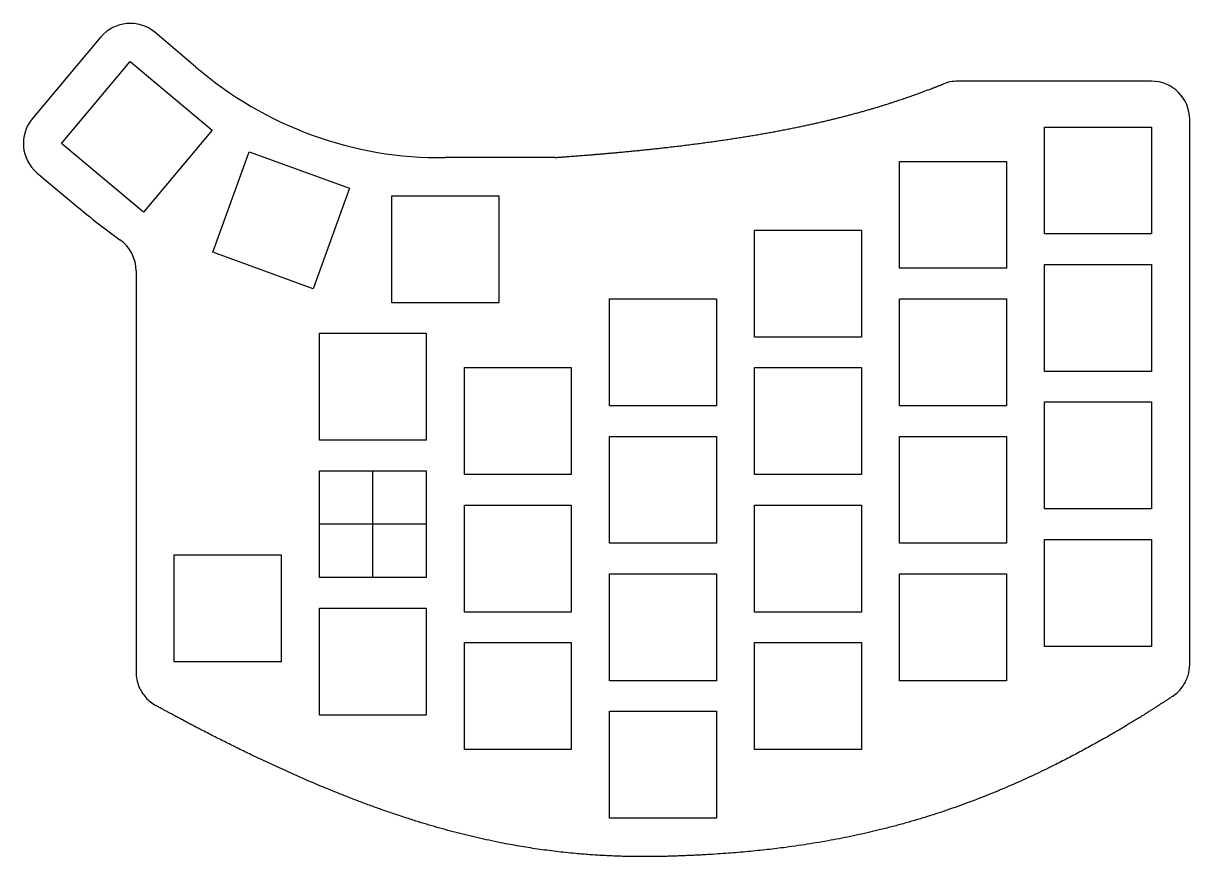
# Model space of a CAD drawing. Header units: millimetres. Extents: x -46 to 107, y -44 to 66.
import ezdxf

# ---------------------------------------------------------------- set-up
doc = ezdxf.new("R2010")
doc.units = ezdxf.units.MM
doc.layers.get('0').update_dxf_attribs({"linetype": 'CONTINUOUS'})

msp = doc.modelspace()

# ---------------------------------------------------------------- linework, layer by layer
for p, q in [((-23.2, 59.9), (-28.56, 64.4)), ((-35.6, 63.79), (-44.6, 53.07)), ((102, 58), (76.59, 58)), ((107, -18.36), (107, 53)), ((23.54, 48), (9.5, 48)), ((-43.99, 46.02), (-38.63, 41.52)), ((-31, 33.16), (-31, -19.36)), ((0, -7), (0, 7)), ((7, 0), (-7, 0))]:
    msp.add_line(p, q)
for points in [[(-30.05, 40.85), (-40.77, 49.85), (-31.77, 60.57), (-21.05, 51.57)], [(102, 38), (88, 38), (88, 52), (102, 52)], [(-7.82, 30.82), (-20.97, 35.61), (-16.18, 48.76), (-3.03, 43.98)], [(83, 33.5), (69, 33.5), (69, 47.5), (83, 47.5)], [(16.5, 29), (2.5, 29), (2.5, 43), (16.5, 43)], [(64, 24.5), (50, 24.5), (50, 38.5), (64, 38.5)], [(88, 20), (88, 34), (102, 34), (102, 20)], [(31, 15.5), (31, 29.5), (45, 29.5), (45, 15.5)], [(69, 15.5), (69, 29.5), (83, 29.5), (83, 15.5)], [(-7, 11), (-7, 25), (7, 25), (7, 11)], [(12, 6.5), (12, 20.5), (26, 20.5), (26, 6.5)], [(64, 20.5), (64, 6.5), (50, 6.5), (50, 20.5)], [(102, 16), (102, 2), (88, 2), (88, 16)], [(45, -2.5), (31, -2.5), (31, 11.5), (45, 11.5)], [(69, -2.5), (69, 11.5), (83, 11.5), (83, -2.5)], [(7, -7), (-7, -7), (-7, 7), (7, 7)], [(26, 2.5), (26, -11.5), (12, -11.5), (12, 2.5)], [(50, -11.5), (50, 2.5), (64, 2.5), (64, -11.5)], [(88, -16), (88, -2), (102, -2), (102, -16)], [(-12, -18), (-26, -18), (-26, -4), (-12, -4)], [(31, -6.5), (45, -6.5), (45, -20.5), (31, -20.5)], [(83, -20.5), (69, -20.5), (69, -6.5), (83, -6.5)], [(-7, -25), (-7, -11), (7, -11), (7, -25)], [(12, -29.5), (12, -15.5), (26, -15.5), (26, -29.5)], [(64, -29.5), (50, -29.5), (50, -15.5), (64, -15.5)], [(45, -38.5), (31, -38.5), (31, -24.5), (45, -24.5)]]:
    msp.add_lwpolyline(points, close=True)
for centre, radius, start, end in [((-31.77, 60.57), 5, 49.9891, 139.9891), ((8.78, 96.88), 48.89, 229.1463, 270.8428), ((102, 53), 5, 0, 90), ((-40.77, 49.85), 5, 139.9891, 229.9891), ((8.78, 96.88), 72.88, 229.4238, 234.9023), ((-36, 33.16), 5, 0, 54.9023)]:
    msp.add_arc(centre, radius, start, end)
for points, degree, knots in [([(23.88, 48.01), (25.14, 48.1), (27.67, 48.29), (31.42, 48.59), (36.3, 49.06), (42.18, 49.74), (47.84, 50.54), (53.22, 51.46), (58.29, 52.51), (63.06, 53.69), (67.32, 54.94), (70.5, 56.02), (72.73, 56.85), (74.12, 57.39), (74.72, 57.63)], 5, [0.0026951, 0.0026951, 0.0026951, 0.0026951, 0.0026951, 0.0026951, 0.1, 0.2, 0.3, 0.4, 0.5, 0.6, 0.7, 0.8, 0.9, 0.9768903, 0.9768903, 0.9768903, 0.9768903, 0.9768903, 0.9768903]), ([(76.59, 58), (76.27, 58), (75.95, 57.97), (75.32, 57.85), (75.01, 57.75), (74.72, 57.63)], 3, [0, 0, 0, 0, 0.0962502, 0.0962502, 0.1925004, 0.1925004, 0.1925004, 0.1925004]), ([(23.88, 48.01), (23.83, 48.01), (23.77, 48.01), (23.65, 48), (23.59, 48), (23.54, 48)], 3, [0, 0, 0, 0, 0.01739858, 0.01739858, 0.03479715, 0.03479715, 0.03479715, 0.03479715]), ([(-31, -19.36), (-31, -20.01), (-30.87, -20.66), (-30.41, -21.78), (-30.11, -22.27), (-29.36, -23.11), (-28.91, -23.47), (-28.41, -23.74)], 3, [0, 0, 0, 0, 0.1953222, 0.1953222, 0.3651039, 0.3651039, 0.5348856, 0.5348856, 0.5348856, 0.5348856]), ([(104.78, -22.52), (105.32, -22.15), (105.79, -21.69), (106.43, -20.74), (106.64, -20.29), (106.93, -19.34), (107, -18.85), (107, -18.36)], 3, [0, 0, 0, 0, 0.1953222, 0.1953222, 0.3435784, 0.3435784, 0.4918346, 0.4918346, 0.4918346, 0.4918346]), ([(104.78, -22.52), (103.25, -23.54), (99.68, -25.84), (93.86, -29.32), (85.38, -33.75), (73.27, -38.62), (61.11, -41.62), (50.31, -42.97), (42.23, -43.4), (37.97, -43.5)], 5, [-0.9545324, -0.9545324, -0.9545324, -0.9545324, -0.9545324, -0.9545324, -0.8, -0.6, -0.4, -0.2, 0, 0, 0, 0, 0, 0]), ([(37.97, -43.5), (34.58, -43.58), (27.97, -43.46), (18.62, -42.48), (7.12, -39.78), (-5.63, -35.06), (-15.25, -30.64), (-22.15, -27.14), (-26.51, -24.79), (-28.41, -23.74)], 5, [0, 0, 0, 0, 0, 0, 0.2, 0.4, 0.6, 0.8, 0.9571706, 0.9571706, 0.9571706, 0.9571706, 0.9571706, 0.9571706])]:
    msp.add_open_spline(points, degree=degree, knots=knots)

doc.saveas('drawing.dxf')
